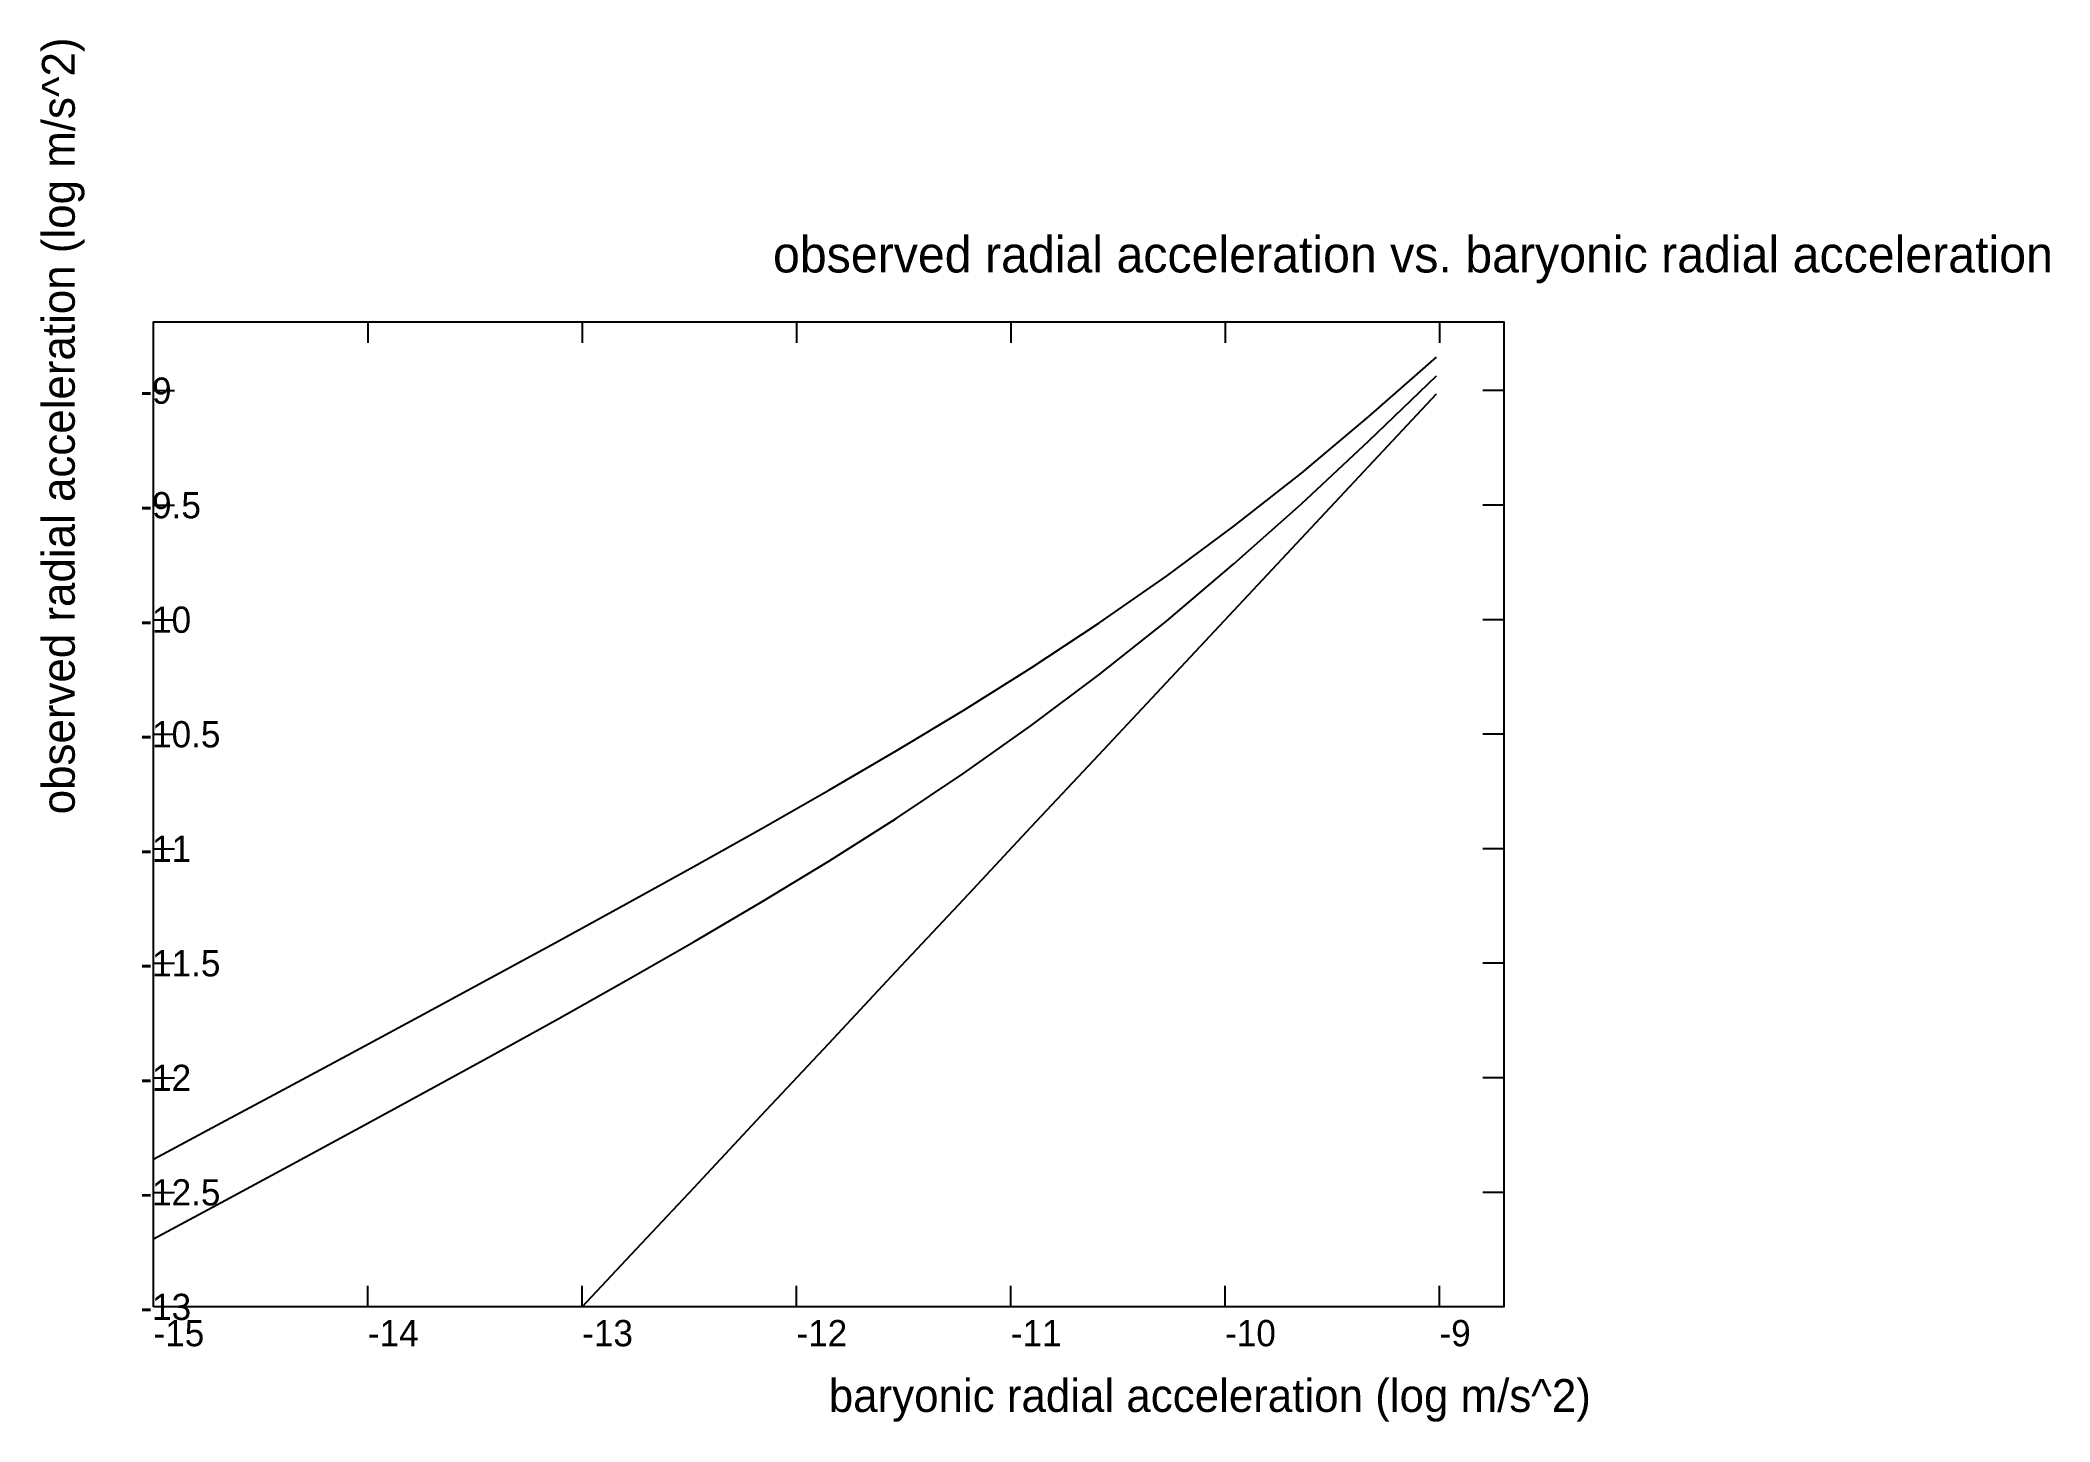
# Model space of a CAD drawing. Extents: x -35 to 578, y -35 to 386.
import ezdxf

# ---------------------------------------------------------------- set-up
doc = ezdxf.new("R2010")
doc.units = 0

msp = doc.modelspace()

# ---------------------------------------------------------------- linework, layer by layer
at = {"color": 0}
for p, q in [((65.31, 300.18), (65.31, 293.78)), ((130.61, 300.18), (130.61, 293.78)), ((195.91, 300.18), (195.91, 293.78)), ((261.22, 300.18), (261.22, 293.78)), ((326.52, 300.18), (326.52, 293.78)), ((391.83, 300.18), (391.83, 293.78)), ((0, 279.17), (6.4, 279.17)), ((411.49, 279.17), (405.09, 279.17)), ((0, 244.27), (6.4, 244.27)), ((411.49, 244.27), (405.09, 244.27)), ((0, 209.38), (6.4, 209.38)), ((411.49, 209.38), (405.09, 209.38)), ((0, 174.48), (6.4, 174.48)), ((411.49, 174.48), (405.09, 174.48)), ((0, 139.58), (6.4, 139.58)), ((411.49, 139.58), (405.09, 139.58)), ((0, 104.69), (6.4, 104.69)), ((411.49, 104.69), (405.09, 104.69)), ((0, 69.79), (6.4, 69.79)), ((411.49, 69.79), (405.09, 69.79)), ((0, 34.9), (6.4, 34.9)), ((411.49, 34.9), (405.09, 34.9)), ((65.31, 0), (65.31, 6.4)), ((130.61, 0), (130.61, 6.4)), ((195.91, 0), (195.91, 6.4)), ((261.22, 0), (261.22, 6.4)), ((326.52, 0), (326.52, 6.4)), ((391.83, 0), (391.83, 6.4))]:
    msp.add_line(p, q, dxfattribs=at)
msp.add_lwpolyline([(0, 0), (0, 300.18), (411.49, 300.18), (411.49, 0)], close=True, dxfattribs=at)
at = {"color": 6}
for points in [[(0, 45.03), (20.57, 56.06), (41.15, 67.09), (61.72, 78.15), (82.3, 89.23), (102.87, 100.35), (123.45, 111.53), (144.02, 122.78), (164.6, 134.14), (185.17, 145.66), (205.75, 157.39), (226.32, 169.41), (246.89, 181.81), (267.47, 194.73), (288.04, 208.29), (308.62, 222.63), (329.19, 237.87), (349.77, 254.07), (370.34, 271.27), (390.92, 289.41)], [(0, 20.73), (20.57, 31.79), (41.15, 42.88), (61.72, 54.01), (82.3, 65.2), (102.87, 76.47), (123.45, 87.86), (144.02, 99.42), (164.6, 111.2), (185.17, 123.3), (205.75, 135.81), (226.32, 148.85), (246.89, 162.57), (267.47, 177.1), (288.04, 192.54), (308.62, 208.96), (329.19, 226.37), (349.77, 244.71), (370.34, 263.87), (390.92, 283.73)]]:
    msp.add_lwpolyline(points, dxfattribs=at)
at = {"color": 1}
msp.add_lwpolyline([(130.61, 0), (144.02, 14.33), (164.6, 36.32), (185.17, 58.31), (205.75, 80.3), (226.32, 102.29), (246.89, 124.27), (267.47, 146.26), (288.04, 168.25), (308.62, 190.24), (329.19, 212.23), (349.77, 234.22), (370.34, 256.2), (390.92, 278.19)], dxfattribs=at)

# ---------------------------------------------------------------- texts
at = {"color": 0}
msp.add_text('observed radial acceleration (log m/s^2)', height=10, rotation=90, dxfattribs=at).set_placement((-24, 150.09))
for s, height, p in [('observed radial acceleration vs. baryonic radial acceleration', 11, (188.75, 315.18)), ('-9', 8, (-4, 275.17)), ('-9.5', 8, (-4, 240.27)), ('-10', 8, (-4, 205.38)), ('-10.5', 8, (-4, 170.48)), ('-11', 8, (-4, 135.58)), ('-11.5', 8, (-4, 100.69)), ('-12', 8, (-4, 65.79)), ('-12.5', 8, (-4, 30.9)), ('-13', 8, (-4, -4)), ('-15', 8, (0, -12)), ('-14', 8, (65.31, -12)), ('-13', 8, (130.61, -12)), ('-12', 8, (195.91, -12)), ('-11', 8, (261.22, -12)), ('-10', 8, (326.52, -12)), ('-9', 8, (391.83, -12)), ('baryonic radial acceleration (log m/s^2)', 10, (205.75, -32))]:
    msp.add_text(s, height=height, dxfattribs=at).set_placement(p)

doc.saveas('drawing.dxf')
